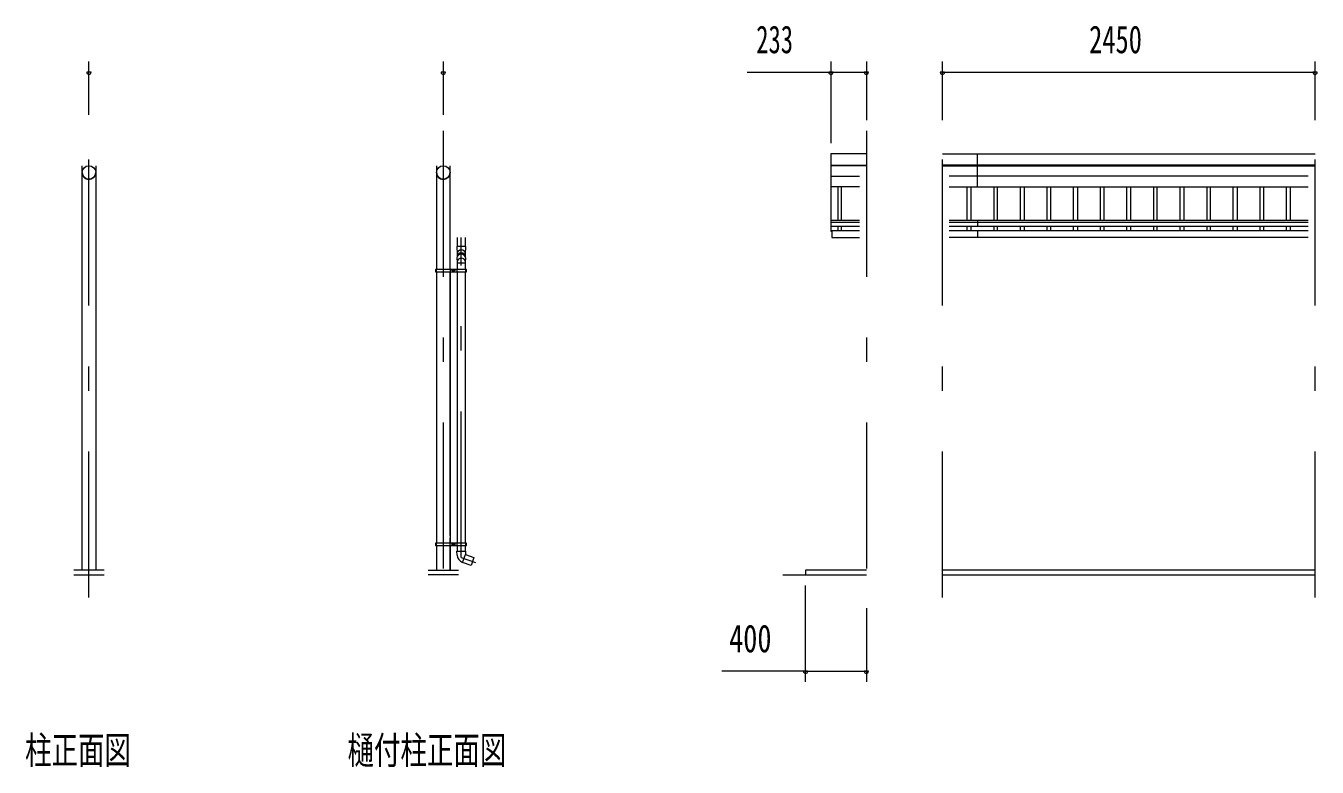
# Model space of a CAD drawing. Units: millimetres, scale not verified. Extents: x -31547 to 31550, y -14700 to 14700.
# Drawn here: x -31547 to -23057, y 1862 to 6738 of the extents above; entities that cross this region are included whole.
import ezdxf
from ezdxf.enums import TextEntityAlignment as Align

# ---------------------------------------------------------------- set-up
doc = ezdxf.new("R2010")
doc.units = ezdxf.units.MM
doc.header["$LTSCALE"] = 80
doc.linetypes.add('USER3', pattern=[24, 12, -5, 2, -5])
for name, color, linetype, lineweight in [('0-2_1-07BOLD', 7, 'Continuous', 18), ('0-3_1-27CENTER', 3, 'USER3', 18), ('0-4_1-47THIN', 4, 'Continuous', 18), ('0-5_1-57DIM', 3, 'Continuous', 18)]:
    doc.layers.add(name, color=color, linetype=linetype, lineweight=lineweight)
doc.styles.add('ＭＳ ゴシック', font='')
doc.styles.get('ＭＳ ゴシック').set_extended_font_data('MS Gothic')

msp = doc.modelspace()

# ---------------------------------------------------------------- linework, layer by layer
at = {"layer": '0-2_1-07BOLD'}
for p, q in [((-25521.13, 5896.54), (-23071.13, 5896.54)), ((-25291.13, 5678.35), (-25291.13, 5896.54)), ((-31176.86, 3157.54), (-31176.86, 5817.32)), ((-31087.76, 5817.32), (-31087.76, 3157.54)), ((-28847.13, 5817.32), (-28847.13, 5135.54)), ((-28758.03, 5135.54), (-28758.03, 5817.32)), ((-26254.13, 5821.39), (-26021.13, 5821.39)), ((-26021.13, 5817.32), (-26254.13, 5817.32)), ((-23071.13, 5821.39), (-25521.13, 5821.39)), ((-25521.13, 5817.32), (-23071.13, 5817.32)), ((-26254.13, 5747.84), (-26065.68, 5747.84)), ((-23115.68, 5747.84), (-25476.58, 5747.84)), ((-26065.68, 5678.35), (-26254.13, 5678.35)), ((-25476.58, 5678.35), (-23115.68, 5678.35)), ((-26065.68, 5456.72), (-26254.13, 5456.72)), ((-26254.13, 5446.3), (-26065.68, 5446.3)), ((-23115.68, 5456.72), (-25476.58, 5456.72)), ((-25476.58, 5446.3), (-23115.68, 5446.3)), ((-25291.13, 5456.72), (-25291.13, 5416.69)), ((-26065.68, 5416.69), (-26254.13, 5416.69)), ((-26249.13, 5390.36), (-26065.68, 5390.36)), ((-23115.68, 5416.69), (-25476.58, 5416.69)), ((-25476.58, 5390.36), (-23115.68, 5390.36)), ((-25291.13, 5390.36), (-25291.13, 5345.36)), ((-28712.07, 5345.36), (-28712.07, 5285.74)), ((-28657.07, 5285.74), (-28657.07, 5345.36)), ((-23115.68, 5345.36), (-25476.58, 5345.36)), ((-28848.72, 5127.54), (-28854.82, 5127.54)), ((-28848.72, 5135.54), (-28848.72, 5119.54)), ((-28847.12, 5119.54), (-28847.12, 3335.54)), ((-28758.03, 3386.14), (-28758.03, 5117.54)), ((-28758.02, 5119.54), (-28758.02, 3335.54)), ((-28756.42, 5135.54), (-28756.42, 5119.54)), ((-28713.67, 5135.54), (-28713.67, 5119.54)), ((-28657.07, 5176.09), (-28712.07, 5176.09)), ((-28712.07, 5119.54), (-28712.07, 3335.54)), ((-28657.07, 3335.54), (-28657.07, 5119.54)), ((-28655.47, 5119.54), (-28655.47, 5135.54)), ((-28655.47, 5127.54), (-28649.37, 5127.54)), ((-28854.82, 3327.54), (-28848.72, 3327.54)), ((-28848.72, 3335.54), (-28848.72, 3319.54)), ((-28847.12, 3319.54), (-28847.12, 3157.54)), ((-28758.03, 3335.54), (-28758.03, 3370.13)), ((-28758.03, 3157.54), (-28758.03, 3319.54)), ((-28758.02, 3319.54), (-28758.02, 3157.54)), ((-28756.42, 3319.54), (-28756.42, 3335.54)), ((-28713.67, 3335.54), (-28713.67, 3319.54)), ((-28712.07, 3319.54), (-28712.07, 3282.63)), ((-28657.07, 3282.63), (-28657.07, 3319.54)), ((-28655.47, 3319.54), (-28655.47, 3335.54)), ((-28655.47, 3327.54), (-28649.37, 3327.54)), ((-28713.57, 3282.63), (-28655.57, 3282.63)), ((-28711.81, 3256.84), (-28713.57, 3282.63)), ((-28675.88, 3208.95), (-28657.07, 3260.63)), ((-31032.31, 3157.54), (-31232.31, 3157.54)), ((-28902.58, 3157.54), (-28702.58, 3157.54)), ((-23071.13, 3157.54), (-25521.13, 3157.54)), ((-31232.31, 3127.54), (-31032.31, 3127.54)), ((-28702.58, 3127.54), (-28902.58, 3127.54)), ((-26571.13, 3127.54), (-26021.13, 3127.54)), ((-25521.13, 3127.54), (-23071.13, 3127.54))]:
    msp.add_line(p, q, dxfattribs=at)
for points in [[(-26021.13, 5896.54), (-26254.13, 5896.54), (-26254.13, 5387.78), (-26249.13, 5387.78)], [(-26249.13, 5390.36), (-26249.13, 5345.36), (-26065.68, 5345.36)], [(-28657.07, 5217.98), (-28657.07, 5236.07), (-28655.07, 5285.74), (-28714.07, 5285.74), (-28712.07, 5236.07), (-28712.07, 5217.97)], [(-28714.06, 5209), (-28712.07, 5183.03), (-28712.07, 5135.54)], [(-28657.07, 5135.54), (-28657.07, 5183.03), (-28655.07, 5208.87)], [(-28655.57, 3282.63), (-28657.07, 3260.63), (-28600.69, 3240.11), (-28619.5, 3188.43), (-28675.6, 3208.85)], [(-26021.13, 3157.54), (-26421.13, 3157.54), (-26421.13, 3127.54)]]:
    msp.add_lwpolyline(points, dxfattribs=at)
for points in [[(-28649.37, 5119.54), (-28649.37, 5135.54), (-28854.82, 5135.54), (-28854.82, 5119.54)], [(-28730.04, 5130.42), (-28730.04, 5124.65), (-28735.04, 5121.76), (-28740.05, 5124.65), (-28740.05, 5130.42), (-28735.04, 5133.31)], [(-28854.82, 3335.54), (-28854.82, 3319.54), (-28649.37, 3319.54), (-28649.37, 3335.54)], [(-28730.04, 3324.65), (-28735.04, 3321.76), (-28740.05, 3324.65), (-28740.05, 3330.42), (-28735.04, 3333.31), (-28730.04, 3330.42)]]:
    msp.add_lwpolyline(points, close=True, dxfattribs=at)
for centre, radius in [((-31132.31, 5772.77), 44.55), ((-28802.58, 5772.77), 44.55), ((-28735.04, 5127.54), 6.25), ((-28735.04, 5127.54), 4.9), ((-28735.04, 3327.54), 6.25), ((-28735.04, 3327.54), 4.9)]:
    msp.add_circle(centre, radius, dxfattribs=at)
for centre, radius, start, end in [((-31132.31, 5772.08), 44.55, 180, 0), ((-28802.58, 5772.08), 44.55, 180, 0), ((-28684.57, 5236.37), 27.55, 3.55867, 176.44133), ((-28684.57, 5207.16), 29.55, 3.56303, 176.43697), ((-28684.57, 5215.66), 27.55, 3.55867, 176.44133), ((-28684.57, 5182.05), 27.55, 3.55867, 176.44133), ((-28656.94, 3260.59), 55, 183.90576, 250.16731)]:
    msp.add_arc(centre, radius, start, end, dxfattribs=at)
at = {"layer": '0-3_1-27CENTER'}
for p, q in [((-31132.31, 2977.54), (-31132.31, 6047.54)), ((-28802.58, 6047.54), (-28802.58, 2977.54)), ((-26021.13, 6047.54), (-26021.13, 2977.54)), ((-25521.13, 2977.54), (-25521.13, 6047.54)), ((-23071.13, 2977.54), (-23071.13, 6047.54)), ((-28684.57, 3241.38), (-28684.57, 5345.36)), ((-28722.54, 5127.54), (-28747.54, 5127.54)), ((-28735.04, 5140.04), (-28735.04, 5115.04)), ((-28747.54, 3327.54), (-28722.54, 3327.54)), ((-28735.04, 3340.04), (-28735.04, 3315.04)), ((-28684.58, 3241.38), (-28591.31, 3207.43))]:
    msp.add_line(p, q, dxfattribs=at)
at = {"layer": '0-4_1-47THIN'}
for p, q in [((-26208.63, 5678.35), (-26208.63, 5456.72)), ((-26183.63, 5456.72), (-26183.63, 5678.35)), ((-25358.62, 5456.72), (-25358.62, 5678.35)), ((-25333.62, 5678.35), (-25333.62, 5456.72)), ((-25183.63, 5678.35), (-25183.63, 5456.72)), ((-25158.62, 5456.72), (-25158.62, 5678.35)), ((-25008.62, 5456.72), (-25008.62, 5678.35)), ((-24983.62, 5678.35), (-24983.62, 5456.72)), ((-24833.62, 5678.35), (-24833.62, 5456.72)), ((-24808.62, 5456.72), (-24808.62, 5678.35)), ((-24658.62, 5456.72), (-24658.62, 5678.35)), ((-24633.62, 5678.35), (-24633.62, 5456.72)), ((-24483.63, 5678.35), (-24483.63, 5456.72)), ((-24458.62, 5456.72), (-24458.62, 5678.35)), ((-24308.62, 5456.72), (-24308.62, 5678.35)), ((-24283.62, 5678.35), (-24283.62, 5456.72)), ((-24133.62, 5678.35), (-24133.62, 5456.72)), ((-24108.62, 5456.72), (-24108.62, 5678.35)), ((-23958.62, 5456.72), (-23958.62, 5678.35)), ((-23933.62, 5678.35), (-23933.62, 5456.72)), ((-23783.62, 5678.35), (-23783.62, 5456.72)), ((-23758.62, 5456.72), (-23758.62, 5678.35)), ((-23608.63, 5456.72), (-23608.63, 5678.35)), ((-23583.62, 5678.35), (-23583.62, 5456.72)), ((-23433.62, 5678.35), (-23433.62, 5456.72)), ((-23408.62, 5456.72), (-23408.62, 5678.35)), ((-23258.63, 5456.72), (-23258.63, 5678.35)), ((-23233.63, 5678.35), (-23233.63, 5456.72)), ((-26208.63, 5416.69), (-26208.63, 5390.36)), ((-26183.63, 5390.36), (-26183.63, 5416.69)), ((-25358.62, 5390.36), (-25358.62, 5416.69)), ((-25333.62, 5416.69), (-25333.62, 5390.36)), ((-25183.63, 5416.69), (-25183.63, 5390.36)), ((-25158.62, 5390.36), (-25158.62, 5416.69)), ((-25008.62, 5390.36), (-25008.62, 5416.69)), ((-24983.62, 5416.69), (-24983.62, 5390.36)), ((-24833.62, 5416.69), (-24833.62, 5390.36)), ((-24808.62, 5390.36), (-24808.62, 5416.69)), ((-24658.62, 5390.36), (-24658.62, 5416.69)), ((-24633.62, 5416.69), (-24633.62, 5390.36)), ((-24483.63, 5416.69), (-24483.63, 5390.36)), ((-24458.62, 5390.36), (-24458.62, 5416.69)), ((-24308.62, 5390.36), (-24308.62, 5416.69)), ((-24283.62, 5416.69), (-24283.62, 5390.36)), ((-24133.62, 5416.69), (-24133.62, 5390.36)), ((-24108.62, 5390.36), (-24108.62, 5416.69)), ((-23958.62, 5390.36), (-23958.62, 5416.69)), ((-23933.62, 5416.69), (-23933.62, 5390.36)), ((-23783.62, 5416.69), (-23783.62, 5390.36)), ((-23758.62, 5390.36), (-23758.62, 5416.69)), ((-23608.63, 5390.36), (-23608.63, 5416.69)), ((-23583.62, 5416.69), (-23583.62, 5390.36)), ((-23433.62, 5416.69), (-23433.62, 5390.36)), ((-23408.62, 5390.36), (-23408.62, 5416.69)), ((-23258.63, 5390.36), (-23258.63, 5416.69)), ((-23233.63, 5416.69), (-23233.63, 5390.36))]:
    msp.add_line(p, q, dxfattribs=at)
at = {"layer": '0-5_1-57DIM'}
for p, q in [((-31132.32, 6152.54), (-31132.32, 6502.53)), ((-28802.58, 6502.53), (-28802.58, 6152.54)), ((-26254.13, 6502.54), (-26254.13, 5966.54)), ((-26021.13, 6502.54), (-26021.13, 6117.54)), ((-25521.13, 6117.54), (-25521.13, 6502.54)), ((-23071.13, 6117.54), (-23071.13, 6502.54)), ((-31118.32, 6432.54), (-31146.32, 6432.54)), ((-28788.58, 6432.54), (-28816.58, 6432.54)), ((-26803.63, 6432.54), (-26254.13, 6432.54)), ((-26240.13, 6432.54), (-26268.13, 6432.54)), ((-26254.13, 6432.54), (-26021.13, 6432.54)), ((-26007.13, 6432.54), (-26035.13, 6432.54)), ((-25507.13, 6432.54), (-25535.13, 6432.54)), ((-25521.13, 6432.54), (-23071.13, 6432.54)), ((-23057.13, 6432.54), (-23085.13, 6432.54)), ((-26421.13, 2422.54), (-26421.13, 3057.54)), ((-26021.13, 2907.54), (-26021.13, 2422.54)), ((-26421.13, 2492.54), (-26970.63, 2492.54)), ((-26407.13, 2492.54), (-26435.13, 2492.54)), ((-26421.13, 2492.54), (-26021.13, 2492.54)), ((-26007.13, 2492.54), (-26035.13, 2492.54))]:
    msp.add_line(p, q, dxfattribs=at)
for centre in [(-31132.32, 6432.54), (-28802.58, 6432.54), (-26254.13, 6432.54), (-26021.13, 6432.54), (-25521.13, 6432.54), (-23071.13, 6432.54), (-26421.13, 2492.54), (-26021.13, 2492.54)]:
    msp.add_arc(centre, 14, 180, 0, dxfattribs=at)

# ---------------------------------------------------------------- texts
at = {"layer": '0-5_1-57DIM', "color": 7, "style": 'ＭＳ ゴシック'}
for s, width, p in [('233', 0.65, (-26745.07, 6502.54)), ('2450', 0.7, (-24556.54, 6502.54)), ('400', 0.75, (-26923.55, 2562.54)), ('柱正面図', 0.7, (-31552.31, 1827.4)), ('樋付柱正面図', 0.7, (-29432.58, 1827.4))]:
    msp.add_text(s, height=182.3, dxfattribs=dict(at, width=width)).set_placement(p, align=Align.BOTTOM_LEFT)

doc.saveas('drawing.dxf')
